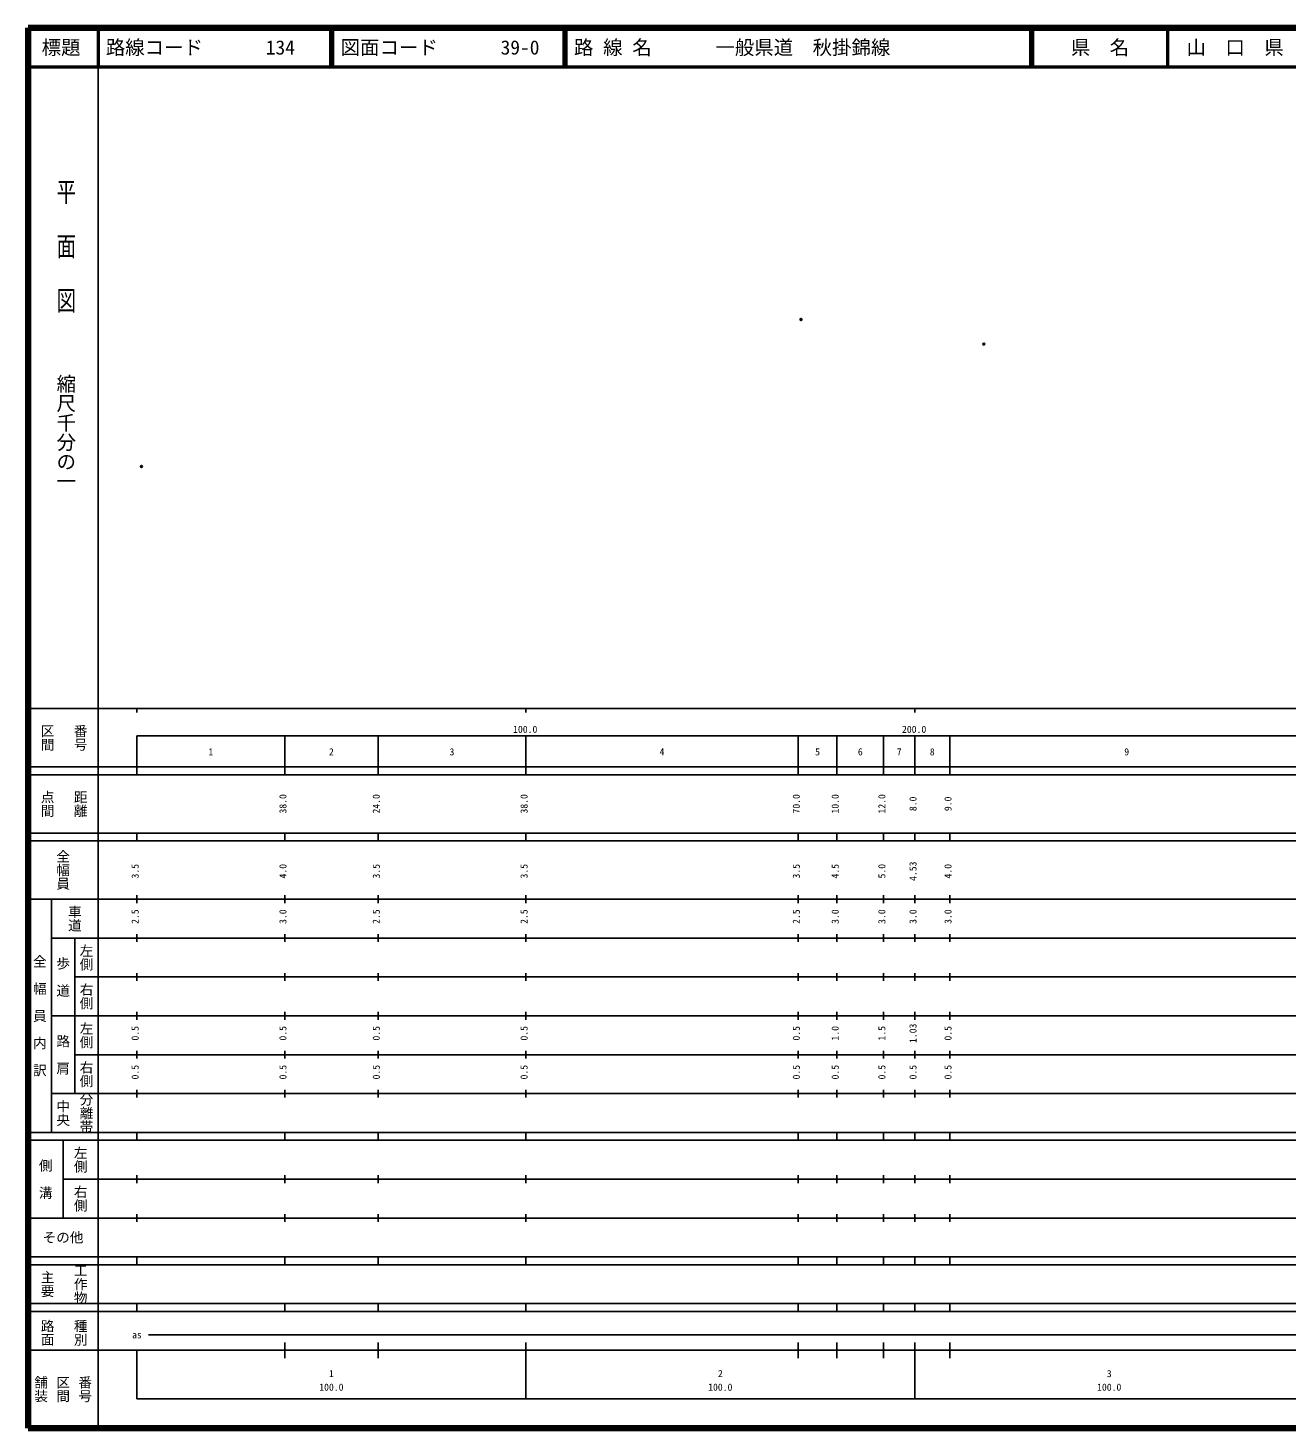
# Model space of a CAD drawing. Units: millimetres on the paper. Extents: x 40 to 680, y 20 to 380.
# Drawn here: x 40 to 363.7, y 20 to 380 of the extents above; entities that cross this region are included whole.
import ezdxf
from ezdxf.enums import TextEntityAlignment as Align

# ---------------------------------------------------------------- set-up
doc = ezdxf.new("R2010")
doc.units = ezdxf.units.MM
doc.header["$PDMODE"] = 32
doc.header["$PDSIZE"] = 0.5
doc.layers.add('M-OTRS', color=6, linetype='Continuous')
doc.layers.add('M-TTL-TXT', color=7, linetype='Continuous')
for name, color, linetype, lineweight in [('M-TTL', 2, 'Continuous', 140), ('M-TTL-BAND', 7, 'Continuous', 25), ('M-TTL-LINE', 7, 'Continuous', 50)]:
    doc.layers.add(name, color=color, linetype=linetype, lineweight=lineweight)
doc.styles.add('@ＭＳ ゴシック', font='')
doc.styles.add('ＭＳ ゴシック', font='')
doc.styles.get('@ＭＳ ゴシック').set_extended_font_data('@MS Gothic')
doc.styles.get('ＭＳ ゴシック').set_extended_font_data('MS Gothic')

msp = doc.modelspace()

# ---------------------------------------------------------------- linework, layer by layer
at = {"layer": 'M-OTRS'}
for p in [(238.757, 305.056), (285.743, 298.736), (69.169, 267.253)]:
    msp.add_point(p, dxfattribs=at)
at = {"layer": 'M-TTL'}
for p, q in [((40, 380), (40, 20)), ((680, 380), (40, 380)), ((40, 20), (680, 20))]:
    msp.add_line(p, q, dxfattribs=at)
at = {"layer": 'M-TTL-BAND'}
for p, q in [((58, 370), (58, 20)), ((40, 205), (579, 205)), ((68, 205), (68, 204)), ((168, 205), (168, 204)), ((268, 205), (268, 204)), ((68, 198), (579, 198)), ((68, 198), (68, 188)), ((106, 188), (106, 198)), ((130, 188), (130, 198)), ((168, 188), (168, 198)), ((238, 188), (238, 198)), ((248, 188), (248, 198)), ((260, 188), (260, 198)), ((268, 188), (268, 198)), ((277, 188), (277, 198)), ((40, 190), (579, 190)), ((40, 188), (579, 188)), ((40, 173), (579, 173)), ((68, 171), (68, 173)), ((106, 171), (106, 173)), ((130, 171), (130, 173)), ((168, 171), (168, 173)), ((238, 171), (238, 173)), ((248, 171), (248, 173)), ((260, 171), (260, 173)), ((268, 171), (268, 173)), ((277, 171), (277, 173)), ((40, 171), (579, 171)), ((40, 156), (579, 156)), ((46, 96), (46, 156)), ((68, 155), (68, 157)), ((106, 155), (106, 157)), ((130, 155), (130, 157)), ((168, 155), (168, 157)), ((238, 155), (238, 157)), ((248, 155), (248, 157)), ((260, 155), (260, 157)), ((268, 155), (268, 157)), ((277, 155), (277, 157)), ((46, 146), (579, 146)), ((52, 146), (52, 106)), ((68, 145), (68, 147)), ((106, 145), (106, 147)), ((130, 145), (130, 147)), ((168, 145), (168, 147)), ((238, 145), (238, 147)), ((248, 145), (248, 147)), ((260, 145), (260, 147)), ((268, 145), (268, 147)), ((277, 145), (277, 147)), ((68, 135), (68, 137)), ((106, 135), (106, 137)), ((130, 135), (130, 137)), ((168, 135), (168, 137)), ((238, 135), (238, 137)), ((248, 135), (248, 137)), ((260, 135), (260, 137)), ((268, 135), (268, 137)), ((277, 135), (277, 137)), ((52, 136), (579, 136)), ((46, 126), (579, 126)), ((68, 125), (68, 127)), ((106, 125), (106, 127)), ((130, 125), (130, 127)), ((168, 125), (168, 127)), ((238, 125), (238, 127)), ((248, 125), (248, 127)), ((260, 125), (260, 127)), ((268, 125), (268, 127)), ((277, 125), (277, 127)), ((52, 116), (579, 116)), ((68, 115), (68, 117)), ((106, 115), (106, 117)), ((130, 115), (130, 117)), ((168, 115), (168, 117)), ((238, 115), (238, 117)), ((248, 115), (248, 117)), ((260, 115), (260, 117)), ((268, 115), (268, 117)), ((277, 115), (277, 117)), ((46, 106), (579, 106)), ((68, 105), (68, 107)), ((106, 105), (106, 107)), ((130, 105), (130, 107)), ((168, 105), (168, 107)), ((238, 105), (238, 107)), ((248, 105), (248, 107)), ((260, 105), (260, 107)), ((268, 105), (268, 107)), ((277, 105), (277, 107)), ((40, 96), (579, 96)), ((40, 94), (579, 94)), ((49, 94), (49, 74)), ((68, 94), (68, 96)), ((106, 94), (106, 96)), ((130, 94), (130, 96)), ((168, 94), (168, 96)), ((238, 94), (238, 96)), ((248, 94), (248, 96)), ((260, 94), (260, 96)), ((268, 94), (268, 96)), ((277, 94), (277, 96)), ((49, 84), (579, 84)), ((68, 83), (68, 85)), ((106, 83), (106, 85)), ((130, 83), (130, 85)), ((168, 83), (168, 85)), ((238, 83), (238, 85)), ((248, 83), (248, 85)), ((260, 83), (260, 85)), ((268, 83), (268, 85)), ((277, 83), (277, 85)), ((40, 74), (579, 74)), ((68, 73), (68, 75)), ((106, 73), (106, 75)), ((130, 73), (130, 75)), ((168, 73), (168, 75)), ((238, 73), (238, 75)), ((248, 73), (248, 75)), ((260, 73), (260, 75)), ((268, 73), (268, 75)), ((277, 73), (277, 75)), ((40, 64), (579, 64)), ((40, 62), (579, 62)), ((68, 62), (68, 64)), ((106, 62), (106, 64)), ((130, 62), (130, 64)), ((168, 62), (168, 64)), ((238, 62), (238, 64)), ((248, 62), (248, 64)), ((260, 62), (260, 64)), ((268, 62), (268, 64)), ((277, 62), (277, 64)), ((40, 52), (579, 52)), ((68, 50), (68, 52)), ((106, 50), (106, 52)), ((130, 50), (130, 52)), ((168, 50), (168, 52)), ((238, 50), (238, 52)), ((248, 50), (248, 52)), ((260, 50), (260, 52)), ((268, 50), (268, 52)), ((277, 50), (277, 52)), ((40, 50), (579, 50)), ((71, 44), (565, 44)), ((40, 40), (579, 40)), ((68, 40), (68, 27.5)), ((106, 38), (106, 42)), ((130, 38), (130, 42)), ((168, 27.5), (168, 42)), ((238, 38), (238, 42)), ((248, 38), (248, 42)), ((260, 38), (260, 42)), ((268, 27.5), (268, 42)), ((277, 38), (277, 42)), ((68, 27.5), (579, 27.5))]:
    msp.add_line(p, q, dxfattribs=at)
at = {"layer": 'M-TTL-LINE'}
for p, q in [((58, 380), (58, 370)), ((117.75, 380), (117.75, 370)), ((118.25, 380), (118.25, 370)), ((177.75, 380), (177.75, 370)), ((178.25, 380), (178.25, 370)), ((297.75, 380), (297.75, 370)), ((298.25, 380), (298.25, 370)), ((333, 380), (333, 370)), ((40, 370), (680, 370))]:
    msp.add_line(p, q, dxfattribs=at)

# ---------------------------------------------------------------- texts
at = {"layer": 'M-TTL-BAND', "style": '@ＭＳ ゴシック', "width": 1.4}
msp.add_text('平  面  図', height=3.666, rotation=270, dxfattribs=at).set_placement((49.777, 306.475), align=Align.MIDDLE_RIGHT)
at = {"layer": 'M-TTL-BAND', "style": '@ＭＳ ゴシック'}
msp.add_text('縮尺千分の一', height=3.666, rotation=270, dxfattribs=at).set_placement((49.777, 261.03), align=Align.MIDDLE_RIGHT)
for s, p in [('区間', (45, 197.5)), ('番号', (53.5, 197.5)), ('点間', (45, 180.5)), ('距離', (53.5, 180.5)), ('全幅員', (49, 163.5)), ('車道', (52, 151)), ('左側', (55, 141)), ('全\u3000幅\u3000員\u3000内\u3000訳', (43, 126)), ('歩\u3000道', (49, 136)), ('右側', (55, 131)), ('左側', (55, 121)), ('路\u3000肩', (49, 116)), ('右側', (55, 111)), ('分離帯', (55, 101)), ('中央', (49, 101)), ('左側', (53.5, 89)), ('側\u3000溝', (44.5, 84)), ('右側', (53.5, 79)), ('工作物', (53.5, 57)), ('主要', (45, 57)), ('路面', (45, 44.5)), ('種別', (53.5, 44.5)), ('舗装', (43.333, 30)), ('区間', (49, 30)), ('番号', (54.667, 30))]:
    msp.add_text(s, height=2.566, rotation=270, dxfattribs=at).set_placement(p, align=Align.MIDDLE_CENTER)
at = {"layer": 'M-TTL-BAND', "style": 'ＭＳ ゴシック'}
for s, p in [('100.0', (167.844, 198.195)), ('200.0', (267.844, 198.195)), ('1', (87, 192.405)), ('2', (118, 192.405)), ('3', (149, 192.405)), ('4', (203, 192.405)), ('5', (243, 192.405)), ('6', (254, 192.405)), ('7', (264, 192.405)), ('8', (272.5, 192.405)), ('9', (322.5, 192.405)), ('as', (68, 42.5)), ('1', (118, 32.523)), ('2', (218, 32.523)), ('3', (318, 32.523)), ('100.0', (118, 29.033)), ('100.0', (218, 29.033)), ('100.0', (318, 29.033))]:
    msp.add_text(s, height=1.833, dxfattribs=at).set_placement(p, align=Align.BOTTOM_CENTER)
for s, p in [('38.0', (107, 180.5)), ('24.0', (131, 180.5)), ('38.0', (169, 180.5)), ('70.0', (239, 180.5)), ('10.0', (249, 180.5)), ('12.0', (261, 180.5)), ('8.0', (269, 180.5)), ('9.0', (278, 180.5)), ('3.5', (69, 163.174)), ('4.0', (107, 163.174)), ('3.5', (131, 163.174)), ('3.5', (169, 163.174)), ('3.5', (239, 163.174)), ('4.5', (249, 163.174)), ('5.0', (261, 163.174)), ('4.53', (269, 163.174)), ('4.0', (278, 163.174)), ('2.5', (69, 151.5)), ('3.0', (107, 151.5)), ('2.5', (131, 151.5)), ('2.5', (169, 151.5)), ('2.5', (239, 151.5)), ('3.0', (249, 151.5)), ('3.0', (261, 151.5)), ('3.0', (269, 151.5)), ('3.0', (278, 151.5)), ('0.5', (69, 121.5)), ('0.5', (107, 121.5)), ('0.5', (131, 121.5)), ('0.5', (169, 121.5)), ('0.5', (239, 121.5)), ('1.0', (249, 121.5)), ('1.5', (261, 121.5)), ('1.03', (269, 121.5)), ('0.5', (278, 121.5)), ('0.5', (69, 111.5)), ('0.5', (107, 111.5)), ('0.5', (131, 111.5)), ('0.5', (169, 111.5)), ('0.5', (239, 111.5)), ('0.5', (249, 111.5)), ('0.5', (261, 111.5)), ('0.5', (269, 111.5)), ('0.5', (278, 111.5))]:
    msp.add_text(s, height=1.833, rotation=90, dxfattribs=at).set_placement(p, align=Align.BOTTOM_CENTER)
msp.add_text('その他', height=2.566, dxfattribs=at).set_placement((49, 69), align=Align.MIDDLE_CENTER)
at = {"layer": 'M-TTL-TXT', "style": 'ＭＳ ゴシック'}
for s, p in [('標題', (48.5, 375)), ('県\u3000名', (315.625, 375)), ('山\u3000口\u3000県', (350.375, 375))]:
    msp.add_text(s, height=3.666, dxfattribs=at).set_placement(p, align=Align.MIDDLE_CENTER)
for s, p in [('路線コード', (60, 375)), ('134', (101.142, 375)), ('図面コード', (120.38, 375)), ('39-0', (161.521, 375)), ('路 線 名', (180.38, 375)), ('一般県道\u3000秋掛錦線', (216.734, 375))]:
    msp.add_text(s, height=3.666, dxfattribs=at).set_placement(p, align=Align.MIDDLE_LEFT)

doc.saveas('drawing.dxf')
